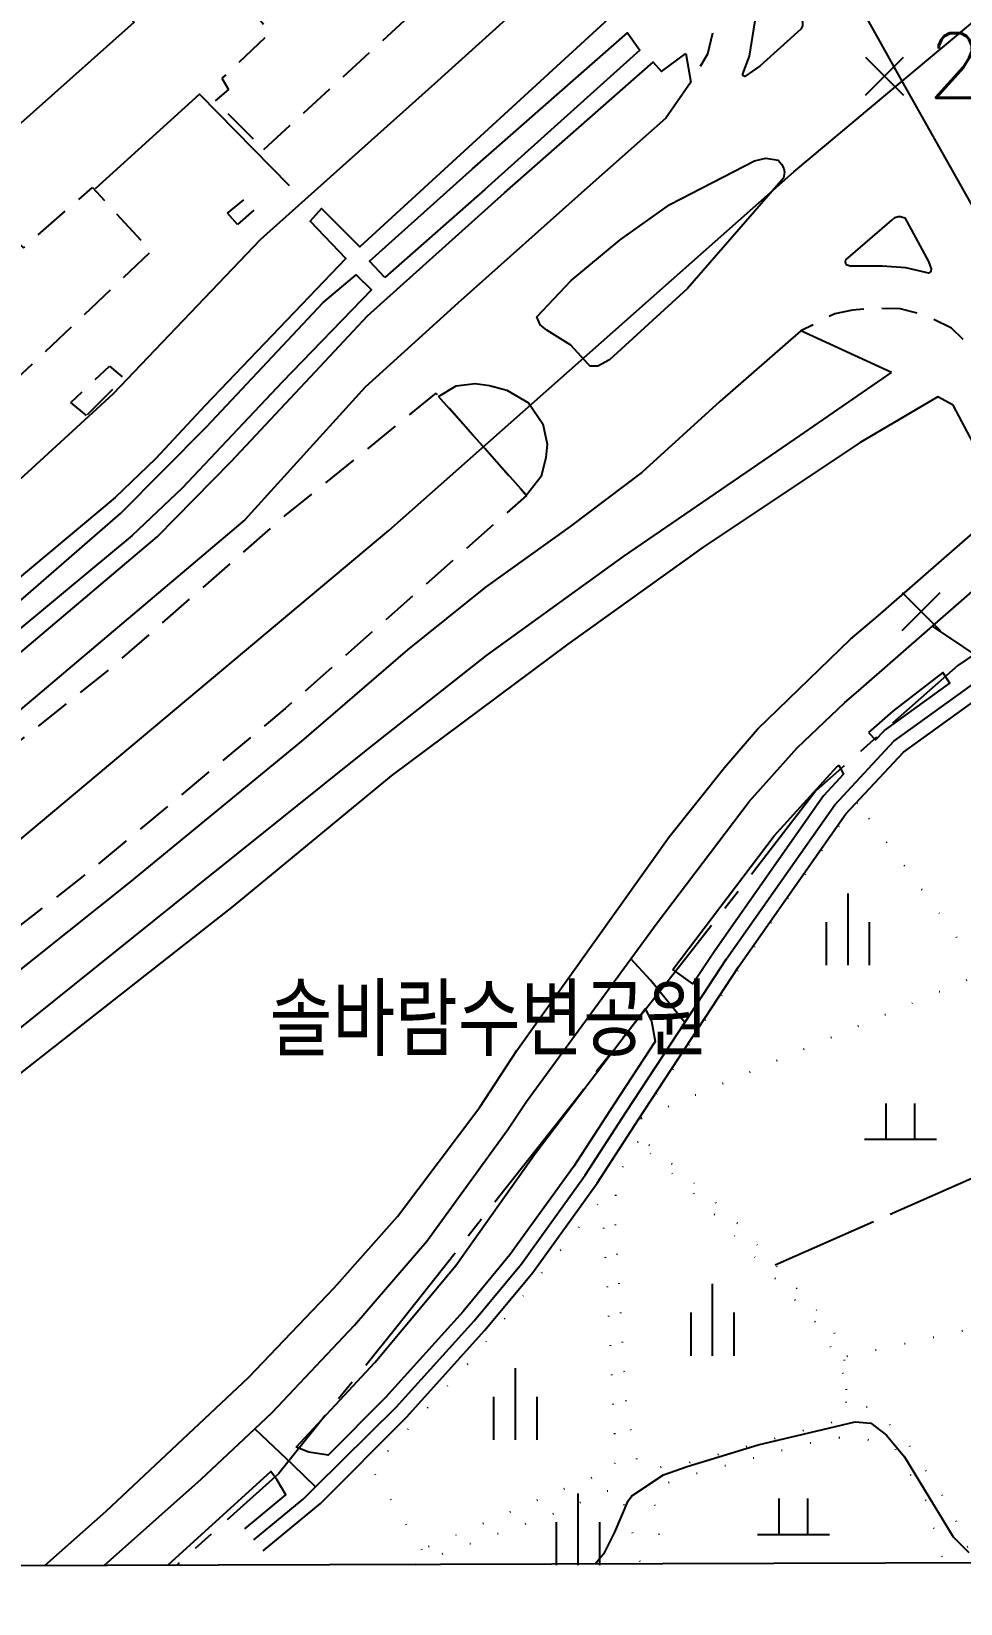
# Model space of a CAD drawing. Header units: millimetres. Extents: x 224638 to 227100, y 430787 to 433573.
# Drawn here: x 226420.8 to 226550.3, y 430787.4 to 431006.5 of the extents above; entities that cross this region are included whole.
import ezdxf

# ---------------------------------------------------------------- set-up
doc = ezdxf.new("R2010")
doc.units = ezdxf.units.MM
for name, pattern in [('15M2P5', [17.5, 15, -2.5]), ('20M3A3M3', [29, 20, -3, 3, -3]), ('5M2P5', [7.5, 5, -2.5]), ('AM4', [4, 0, -4])]:
    doc.linetypes.add(name, pattern=pattern)
for name, color, linetype in [('A0013110', 1, 'Continuous'), ('A0013118', 1, 'Continuous'), ('A0023210', 7, 'Continuous'), ('A0033324', 1, '5M2P5'), ('A0053326', 32, 'Continuous'), ('B0014114', 7, '5M2P5'), ('B0014116', 7, '5M2P5'), ('B0014118', 7, '5M2P5'), ('B0024120', 3, 'B0024120'), ('D0015112', 3, '15M2P5'), ('D0015211', 5, 'Continuous'), ('D0015212', 3, 'Continuous'), ('D0025111', 3, 'AM4'), ('F0017111', 30, 'Continuous'), ('F0027132', 7, 'Continuous'), ('F0027217', 7, 'Continuous'), ('F0047224', 7, 'Continuous'), ('G0018118', 7, '20M3A3M3'), ('H0017334', 7, 'Continuous'), ('H0049154', 7, 'Continuous')]:
    doc.layers.add(name, color=color, linetype=linetype)
doc.styles.add('HIST', font='romans.shx', dxfattribs={"bigfont": 'ngsw.shx'})
doc.styles.add('ngsw', font='romans.shx', dxfattribs={"bigfont": 'ngsw.shx'})
doc.linetypes.add('B0024120', pattern='A,10,-1.75,[133,ltypeshp.shx,S=0.75,R=0,X=0,Y=0],-3.25', length=15)

# ---------------------------------------------------------------- blocks, each defined once
blk = doc.blocks.new('D0015212')
at = {"layer": 'D0015212'}
for p, q in [((-0.077, -4.058), (-0.077, 5.942)), ((-3.077, -4.058), (-3.077, 1.942)), ((2.923, -4.058), (2.923, 1.942))]:
    blk.add_line(p, q, dxfattribs=at)
blk = doc.blocks.new('D0015211')
at = {"layer": 'D0015211'}
for points in [[(-2, -2.5), (-2, 2.5)], [(2, -2.5), (2, 2.5)], [(-5, -2.5), (5, -2.5)]]:
    blk.add_lwpolyline(points, dxfattribs=at)
blk = doc.blocks.new('F0027217')
at = {"layer": 'F0027217'}
for p, q in [((-2.652, 2.652), (2.652, -2.652)), ((-2.652, -2.652), (2.652, 2.652))]:
    blk.add_line(p, q, dxfattribs=at)

msp = doc.modelspace()

# ---------------------------------------------------------------- linework, layer by layer
at = {"layer": 'A0013110', "flags": 128}
for points in [[(226511.95, 431003.455), (226512.654, 430999.444), (226509.19, 430994.453), (226498.65, 430985.096), (226480.188, 430968.672), (226467.293, 430956.954), (226450.485, 430938.48), (226417.69, 430910.734), (226393.797, 430891.865), (226367.317, 430873.117), (226346.346, 430859.857), (226318.97, 430843.846), (226297.476, 430832.55), (226271.4, 430820.863), (226263.01, 430815.426), (226251.745, 430810.825), (226240.393, 430806.443), (226228.958, 430802.283), (226217.444, 430798.345), (226205.856, 430794.633), (226197.269, 430792.063)], [(226540.62, 430958.982), (226527.988, 430964.802), (226516.725, 430954.971), (226505.902, 430945.123), (226495.829, 430937.552), (226484.054, 430929.107), (226473.178, 430920.349), (226458.409, 430907.64), (226434.489, 430887.975), (226412.388, 430870.383), (226396.056, 430858.325), (226378.07, 430846.342), (226359.756, 430834.708), (226336.374, 430821.353), (226310.366, 430807.96), (226282.867, 430795.178), (226277.573, 430792.303)], [(226422.656, 430792.736), (226431.16, 430800.32), (226451.01, 430818.92), (226462.98, 430831.42), (226471.79, 430841.38), (226483.24, 430856.62), (226488.41, 430864.49), (226509.64, 430894.28), (226517.36, 430903.94), (226521.97, 430909.31), (226534.92, 430921.84), (226538.77, 430925.08), (226544.674, 430930.266), (226553.103, 430937.565), (226554.522, 430939.841), (226554.72, 430943.574), (226554.487, 430944.535), (226549.243, 430954.449), (226547.107, 430955.611)], [(226453.049, 430794.765), (226461.05, 430801.39), (226473.04, 430813.41), (226483.97, 430825.51), (226490.63, 430833.56), (226499.6, 430846.02), (226505.33, 430854.86), (226519.3, 430876.18), (226534.27, 430897.5), (226542.29, 430906.1), (226554.996, 430915.249)], [(226450.501, 430797.845), (226456.2, 430802.56), (226455.02, 430804.63), (226454.12, 430805.82), (226439.767, 430792.788)]]:
    msp.add_lwpolyline(points, dxfattribs=at)
for points in [[(226537.44, 430908.85), (226538.42, 430907.81), (226539.64, 430909.11), (226548.78, 430915.7), (226547.77, 430917.17), (226540.82, 430911.82)], [(226510.16, 430875.81), (226524.27, 430894.45), (226532.99, 430904.05), (226533.31, 430904.21), (226533.96, 430903.03), (226531.16, 430900.02), (226515.99, 430878.42), (226512.96, 430873.8)], [(226457.64, 430809.23), (226468.61, 430821.03), (226479.93, 430834.53), (226491.12, 430850.35), (226506.3, 430870.3), (226507.17, 430868.61), (226507.69, 430865.75), (226501.98, 430857.04), (226496.3, 430848.28), (226487.46, 430836.01), (226480.94, 430828.13), (226470.13, 430816.16), (226462.11, 430808.12), (226459.43, 430808.54)]]:
    msp.add_lwpolyline(points, close=True, dxfattribs=at)
at = {"layer": 'A0013118', "flags": 128}
for points in [[(226509.519, 431020.638), (226499.338, 431011.646), (226501.759, 431008.79), (226466.542, 430976.525), (226461.174, 430981.875), (226459.6, 430980.117), (226464.573, 430974.877), (226444.986, 430954.398), (226438.068, 430946.988), (226432.442, 430941.604), (226395.4, 430910.643)], [(226167.335, 430791.974), (226178.064, 430794.59), (226213.848, 430805.379), (226231.519, 430810.944), (226247.438, 430817.205), (226273.29, 430827.614), (226298.594, 430839.358), (226311.809, 430846.877), (226329.541, 430856.606), (226355.166, 430872.163), (226378.34, 430887.86), (226398.36, 430902.85), (226419.255, 430919.99), (226438.308, 430936.101), (226448.625, 430946.584), (226460.999, 430959.836), (226467.613, 430966.889), (226486.678, 430984.036), (226507.406, 431002.24), (226508.597, 431000.949), (226511.95, 431003.455)], [(226316.749, 430792.42), (226320.456, 430798.752), (226325.616, 430806.949), (226327.263, 430808.419), (226346.268, 430819.122), (226367.825, 430832.098), (226391.129, 430847.097), (226412.544, 430862.324), (226443.532, 430887.199), (226467.626, 430906.485), (226484.178, 430919.552), (226503.285, 430933.362), (226527.147, 430949.718), (226540.62, 430958.982)], [(226547.107, 430955.611), (226536.276, 430949.264), (226514.393, 430934.642), (226495.518, 430921.151), (226470.904, 430902.811), (226448.891, 430884.623), (226417.359, 430859.881), (226395.283, 430843.794), (226397.795, 430839.672), (226400.515, 430834.23), (226402.394, 430829.408), (226403.258, 430824.262), (226403.605, 430819.133), (226402.716, 430812.286), (226400.861, 430806.45), (226396.858, 430798.965), (226393.795, 430794.7), (226391.482, 430792.643)]]:
    msp.add_lwpolyline(points, dxfattribs=at)
for points in [[(226470.009, 430972.26), (226467.862, 430974.529), (226482.25, 430987.4), (226503.832, 431006.357), (226505.553, 431003.941), (226483.959, 430984.529)], [(226398.552, 430906.59), (226396.783, 430908.741), (226419.623, 430927.551), (226433.177, 430939.34), (226445.175, 430951.445), (226461.422, 430968.755), (226466.04, 430972.635), (226468.148, 430970.534), (226455.709, 430957.647), (226441.763, 430942.877), (226434.814, 430936.296), (226419.159, 430923.268)]]:
    msp.add_lwpolyline(points, close=True, dxfattribs=at)
at = {"layer": 'A0023210', "flags": 128}
for points in [[(226572.066, 430944.377), (226554.477, 430977.699), (226542.109, 430999.597), (226521.079, 431037.341), (226516.074, 431047.067), (226506.236, 431068.664), (226488.224, 431102.877), (226458.237, 431159.867), (226424.459, 431223.783), (226414.721, 431240.845), (226403.456, 431260.578), (226333.089, 431393.892), (226317.284, 431423.963), (226301.324, 431454.371), (226280.767, 431493.016), (226255.148, 431541.55), (226237.713, 431574.168), (226220.774, 431605.246)], [(226235.247, 430792.177), (226247.421, 430796.844), (226283.945, 430810.846), (226350.65, 430845.909), (226412.774, 430888.563), (226470.571, 430936.969), (226527.015, 430986.965), (226542.109, 430999.597), (226584.834, 431035.353), (226645.257, 431080.441), (226708.199, 431121.942), (226773.446, 431159.715), (226840.778, 431193.633), (226884.698, 431212.644)], [(226430.928, 430792.761), (226444.4, 430804.775), (226451.889, 430811.793), (226454.325, 430814.075), (226465.795, 430826.225), (226475.86, 430837.955), (226487.18, 430853.485), (226489.765, 430857.42), (226504.292, 430877.265), (226507.97, 430882.29), (226520.815, 430899.195), (226527.48, 430906.68), (226534.115, 430913.025), (226536.04, 430914.645), (226546.367, 430923.669), (226555.901, 430932)], [(226625.166, 430793.341), (226626.158, 430799.048), (226626.377, 430803.153), (226624.41, 430806.615), (226623.405, 430813.925), (226622.61, 430816.53), (226618.31, 430826.64), (226609.195, 430843.255), (226605.32, 430847.714), (226603.755, 430849.515), (226601.495, 430852.45), (226594.22, 430862.14), (226591.985, 430865.39), (226585.73, 430876.835), (226584.565, 430879.41), (226583.23, 430881.83), (226573.97, 430896.825), (226568.665, 430904.265), (226568.08, 430904.955), (226562.315, 430911.3), (226555.455, 430917.534), (226555.09, 430917.781), (226546.367, 430923.669)], [(226451.775, 430796.305), (226454.939, 430798.924), (226458.625, 430801.975), (226460.371, 430803.701), (226471.585, 430814.785), (226482.455, 430826.82), (226489.045, 430834.785), (226497.95, 430847.15), (226503.655, 430855.95), (226511.819, 430868.408), (226517.645, 430877.3), (226532.715, 430898.76), (226540.965, 430907.605), (226555.09, 430917.781)], [(226511.819, 430868.408), (226507.059, 430874.307), (226504.292, 430877.265)], [(226460.371, 430803.701), (226457.245, 430806.737), (226451.889, 430811.793)]]:
    msp.add_lwpolyline(points, dxfattribs=at)
at = {"layer": 'A0033324', "flags": 128}
for points in [[(226488.533, 431070.011), (226492.123, 431070.359), (226493.306, 431070.413), (226494.689, 431070.153), (226500.686, 431058.265), (226503.217, 431047.8), (226515.451, 431024.218), (226516.91, 431017.36), (226516.762, 431012.54), (226515.917, 431007.275), (226514.997, 431003.364), (226512.654, 430999.444)], [(226553.103, 430937.565), (226556.35, 430940.816), (226558.235, 430944.544), (226558.432, 430947.356), (226557.99, 430950.061), (226557.159, 430953.434), (226554.825, 430957.963), (226552.305, 430962.01), (226548.999, 430965.166), (226545.45, 430966.953), (226541.817, 430967.864), (226538.018, 430967.927), (226535.202, 430967.669), (226532.712, 430967.187), (226527.988, 430964.802)]]:
    msp.add_lwpolyline(points, dxfattribs=at)
at = {"layer": 'A0053326', "flags": 128}
for points in [[(226522.345, 431001.751), (226520.185, 431000.277), (226519.934, 431000.391), (226519.91, 431000.641), (226520.85, 431003.104), (226521.622, 431008.018), (226522.05, 431012.569), (226522.339, 431017.236), (226522.633, 431017.422), (226522.929, 431017.333), (226528.205, 431007.961), (226528.21, 431007.33), (226527.982, 431006.849)], [(226501.31, 430960.761), (226499.719, 430959.906), (226498.643, 430959.883), (226498.345, 430960.156), (226495.95, 430962.799), (226492.586, 430964.909), (226491.669, 430965.625), (226491.188, 430966.767), (226495.975, 430971.802), (226502.836, 430977.484), (226509.745, 430982.411), (226521.54, 430988.515), (226523.102, 430988.853), (226524.844, 430988.602), (226525.301, 430988.056), (226525.622, 430987.443), (226525.714, 430986.916), (226525.577, 430986.091), (226512.178, 430970.721)], [(226545.776, 430974.477), (226546.17, 430973.439), (226546.101, 430973.073), (226545.803, 430972.844), (226545.43, 430972.953), (226542.633, 430973.572), (226539.324, 430973.838), (226534.885, 430973.808), (226534.313, 430974.013), (226534.22, 430974.425), (226534.287, 430974.722), (226540.657, 430980.215), (226541.11, 430980.625), (226541.541, 430980.763), (226541.882, 430980.763), (226542.499, 430980.581)], [(226477.51, 430955.644), (226479.95, 430957.129), (226482.594, 430957.465), (226484.609, 430957.208), (226487.03, 430956.541), (226490.034, 430954.759), (226492.052, 430951.859), (226492.622, 430949.016), (226492.444, 430947.163), (226491.802, 430944.503), (226489.763, 430941.916)]]:
    msp.add_lwpolyline(points, close=True, dxfattribs=at)
at = {"layer": 'B0014114', "flags": 128}
for points in [[(226453.145, 430990.083), (226498.01, 431031.259), (226492.86, 431036.781), (226491.415, 431035.333), (226490.064, 431036.81), (226483.271, 431031.084), (226480.358, 431033.705), (226478.76, 431031.994), (226479.092, 431031.225), (226476.172, 431028.27), (226477.691, 431026.546), (226471.525, 431020.486), (226471.984, 431019.816), (226467.909, 431016.416), (226466.71, 431017.48), (226459.315, 431011.257), (226457.062, 431013.448), (226454.995, 431011.632), (226455.379, 431011.097), (226452.495, 431008.305), (226454.014, 431006.328), (226447.309, 431000.002), (226448.234, 430998.459), (226446.359, 430996.858)], [(226404.726, 430961.964), (226406.859, 430963.772), (226406.409, 430964.375), (226413.12, 430970.351), (226411.172, 430972.629), (226417.541, 430978.549), (226419.649, 430976.372), (226429.274, 430984.784), (226437.456, 430975.913), (226416.024, 430955.584), (226415.204, 430956.322), (226412.009, 430953.527)]]:
    msp.add_lwpolyline(points, close=True, dxfattribs=at)
at = {"layer": 'B0014116', "flags": 128}
msp.add_lwpolyline([(226266.177, 430792.269), (226259.084, 430816.067), (226270.382, 430821.205), (226272.27, 430817.623), (226313.602, 430837.429), (226338.791, 430850.859), (226363.013, 430865.623), (226384.39, 430880.923), (226406.411, 430897.491), (226431.014, 430917.095), (226456.097, 430939.011), (226477.176, 430956.102), (226489.781, 430941.879), (226456.146, 430912.166), (226429.055, 430889.646), (226400.078, 430867.113), (226380.964, 430854.124), (226362.193, 430842.407), (226341.208, 430829.762), (226321.59, 430818.964), (226298.368, 430807.395), (226280.694, 430799.615), (226282.885, 430794.159), (226277.894, 430792.304)], dxfattribs=at)
at = {"layer": 'B0014118', "flags": 128}
for points in [[(226449.465, 430979.643), (226448.103, 430981.207), (226450.651, 430983.278), (226451.878, 430981.728)], [(226428.424, 430953.026), (226426.249, 430954.822), (226431.623, 430959.868), (226433.617, 430958.203)]]:
    msp.add_lwpolyline(points, close=True, dxfattribs=at)
at = {"layer": 'B0024120', "flags": 128}
msp.add_lwpolyline([(226488.707, 431068.337), (226494.417, 431057.801), (226497.557, 431046.057), (226507.385, 431026.741), (226476.936, 430999.234), (226452.713, 430977.558), (226432.119, 430955.994), (226413.443, 430938.897), (226396.484, 430925.124), (226371.573, 430905.663), (226349.389, 430890.339), (226327.119, 430875.726), (226304.774, 430861.706), (226288.145, 430852.48), (226270.382, 430846.918), (226265.771, 430867.25), (226256.106, 430896.626), (226244.279, 430933.135), (226233.5, 430967.868), (226229.642, 430980.754), (226217.877, 431018.603), (226207.398, 431051.7), (226197.894, 431083.157), (226190.237, 431109.04), (226224.893, 431127.127)], dxfattribs=at)
at = {"layer": 'D0015112', "flags": 128}
msp.add_lwpolyline([(226524.408, 430834.659), (226570.34, 430854.84)], dxfattribs=at)
at = {"layer": 'D0025111', "flags": 128}
for points in [[(226535.893, 430898.947), (226534.426, 430897.374), (226519.466, 430876.068), (226505.74, 430855.121), (226505.74, 430855.11), (226505.73, 430852.57), (226507.37, 430850.77), (226511.13, 430847.85), (226518.91, 430840.71), (226524.408, 430834.659), (226530.75, 430827.68), (226533.6, 430823.83), (226533.957, 430821.769), (226534.3, 430819.79), (226534.31, 430816.85), (226534.82, 430815.85), (226537.79, 430814.58), (226542.26, 430810.72), (226547.82, 430802.29), (226550.98, 430796.36), (226551.09, 430795.31), (226552.09, 430795.68), (226554.64, 430796.76), (226558.15, 430798.13), (226562.72, 430799.83), (226568.38, 430801.81), (226574.42, 430803.6), (226579.92, 430804.92), (226585.94, 430805.85), (226592.89, 430806.82), (226597.73, 430806.92), (226602.72, 430806.73), (226607.38, 430806.09), (226611.44, 430805.38), (226616.07, 430804.19), (226619.25, 430803.6), (226619.26, 430805.87), (226618.15, 430810.88), (226616.36, 430816.93), (226614.13, 430823.17), (226611.98, 430828.36), (226608.89, 430834.17), (226606.02, 430838.61), (226602.64, 430843.61), (226598.87, 430848.7), (226592.64, 430857.28), (226590.12, 430861.72), (226589.29, 430864.32), (226575.35, 430856.84), (226570.34, 430854.84), (226560.41, 430866.6), (226554.64, 430873.71), (226553.436, 430875.328), (226549.12, 430881.13), (226541.94, 430890.91)], [(226505.313, 430851.747), (226503.777, 430849.945), (226503.23, 430848.444), (226502.608, 430846.957), (226502.181, 430844.552), (226502.093, 430840.739), (226503.657, 430814.629), (226505.124, 430807.47), (226505.618, 430806.617), (226506.1, 430806.32), (226506.907, 430806.325), (226510.966, 430806.671), (226533.802, 430813.131), (226534.333, 430814.079), (226534.319, 430815.806), (226534.236, 430818.389), (226533.665, 430820.19), (226533.094, 430821.684), (226530.162, 430826.51), (226523.368, 430833.835), (226513.615, 430844.105)], [(226475.219, 430794.936), (226468.463, 430805.798), (226468.567, 430806.598), (226481.857, 430821.161), (226499.816, 430843.248), (226500.295, 430843.139), (226501.016, 430831.172), (226502.065, 430810.102), (226502.094, 430808.629), (226502.045, 430806.843), (226501.66, 430806.046), (226493.761, 430802.898)]]:
    msp.add_lwpolyline(points, close=True, dxfattribs=at)
for points in [[(226505.74, 430855.11), (226553.436, 430875.328)], [(226606.02, 430838.61), (226605, 430839.23), (226589.08, 430834.94), (226577.75, 430832.27), (226567.59, 430829.57), (226549.19, 430825.1), (226533.957, 430821.769)], [(226508.839, 430792.994), (226507.61, 430801.56), (226508.48, 430803.9), (226511.67, 430805.11), (226528.37, 430809.62), (226532.53, 430810.52), (226535.73, 430810.76), (226541.03, 430809.15), (226545.38, 430801.86), (226547.87, 430793.11)], [(226474.183, 430792.89), (226479.69, 430794.99), (226486.79, 430797.57), (226492.85, 430799.69), (226498.58, 430802.12), (226502.37, 430803.69), (226503.57, 430800.57), (226505.1, 430795.27), (226505.609, 430792.984)]]:
    msp.add_lwpolyline(points, dxfattribs=at)
at = {"layer": 'F0017111', "elevation": 30, "flags": 128}
msp.add_lwpolyline([(226499.326, 430792.965), (226500.66, 430794.6), (226502.06, 430797.4), (226503.94, 430801.76), (226504.42, 430802.44), (226508.87, 430805.352), (226512.141, 430806.526), (226522.06, 430809.55), (226535.55, 430812.75), (226537.74, 430812.58), (226539.94, 430810.89), (226542.46, 430807.86), (226549.21, 430796.74), (226551.4, 430794.55)], dxfattribs=at)
at = {"layer": 'F0047224', "flags": 128}
for points in [[(226493.176, 431036.642), (226491.977, 431038.019), (226496.121, 431041.81), (226492.451, 431048.887), (226471.243, 431029.783), (226465.814, 431036.025), (226447.854, 431019.414), (226447.006, 431021.594), (226432.036, 431013.386), (226435.028, 431007.798), (226404.384, 430980.53)], [(226429.698, 430984.633), (226444.167, 430997.805), (226456.666, 430985.075)]]:
    msp.add_lwpolyline(points, dxfattribs=at)
at = {"layer": 'G0018118', "flags": 128}
msp.add_lwpolyline([(226884.951, 431131.236), (226883.288, 431133.11), (226880.92, 431135.61), (226867.963, 431126.169), (226861.942, 431123.329), (226837.627, 431113.628), (226820.264, 431106.557), (226798.151, 431097.326), (226794.687, 431095.406), (226791.372, 431093.135), (226752.111, 431076.754), (226751.831, 431074.713), (226743.096, 431071.073), (226742.783, 431065.663), (226725.165, 431063.102), (226714.137, 431059.312), (226707.893, 431056.431), (226708.182, 431055.911), (226696.585, 431050.671), (226686.251, 431044.54), (226681.219, 431040.32), (226674.283, 431033.279), (226644.854, 430995.396), (226634.264, 430983.444), (226622.75, 430973.033), (226603.656, 430958.122), (226581.782, 430942.84), (226570.268, 430934.33), (226562.465, 430927.669), (226558.3, 430923.879), (226549.854, 430918.188), (226530.1, 430900.686), (226521.398, 430889.415), (226508.853, 430873.404), (226498.626, 430860.483), (226497.438, 430858.662), (226471.688, 430826), (226460.999, 430812.768), (226455.201, 430805.498), (226441.027, 430792.791)], dxfattribs=at)
at = {"layer": 'H0017334', "flags": 128}
msp.add_lwpolyline([(226877.37, 433568.33), (224637.58, 433561.64), (224645.5, 430787.43), (226886, 430794.12)], close=True, dxfattribs=at)

# ---------------------------------------------------------------- block references
at = {"layer": 'D0015211'}
for p in [(226541.89, 430854.64), (226526.97, 430799.56)]:
    msp.add_blockref('D0015211', p, dxfattribs=at)
at = {"layer": 'D0015212'}
for p in [(226534.66, 430880.47), (226515.766, 430826.036), (226488.304, 430814.309), (226497.04, 430796.85)]:
    msp.add_blockref('D0015212', p, dxfattribs=at)
at = {"layer": 'F0027217'}
for p in [(226539.668, 431000.291, 27.878), (226544.77, 430925.7, 28.9)]:
    msp.add_blockref('F0027217', p, dxfattribs=at)

# ---------------------------------------------------------------- texts
at = {"layer": 'F0027132', "style": 'ngsw'}
msp.add_text('27.9', height=9, dxfattribs=at).set_placement((226545.668, 430997.291))
at = {"layer": 'H0049154', "style": 'HIST'}
msp.add_text('솔바람수변공원', height=10, dxfattribs=at).set_placement((226453.965, 430863.711))

doc.saveas('drawing.dxf')
